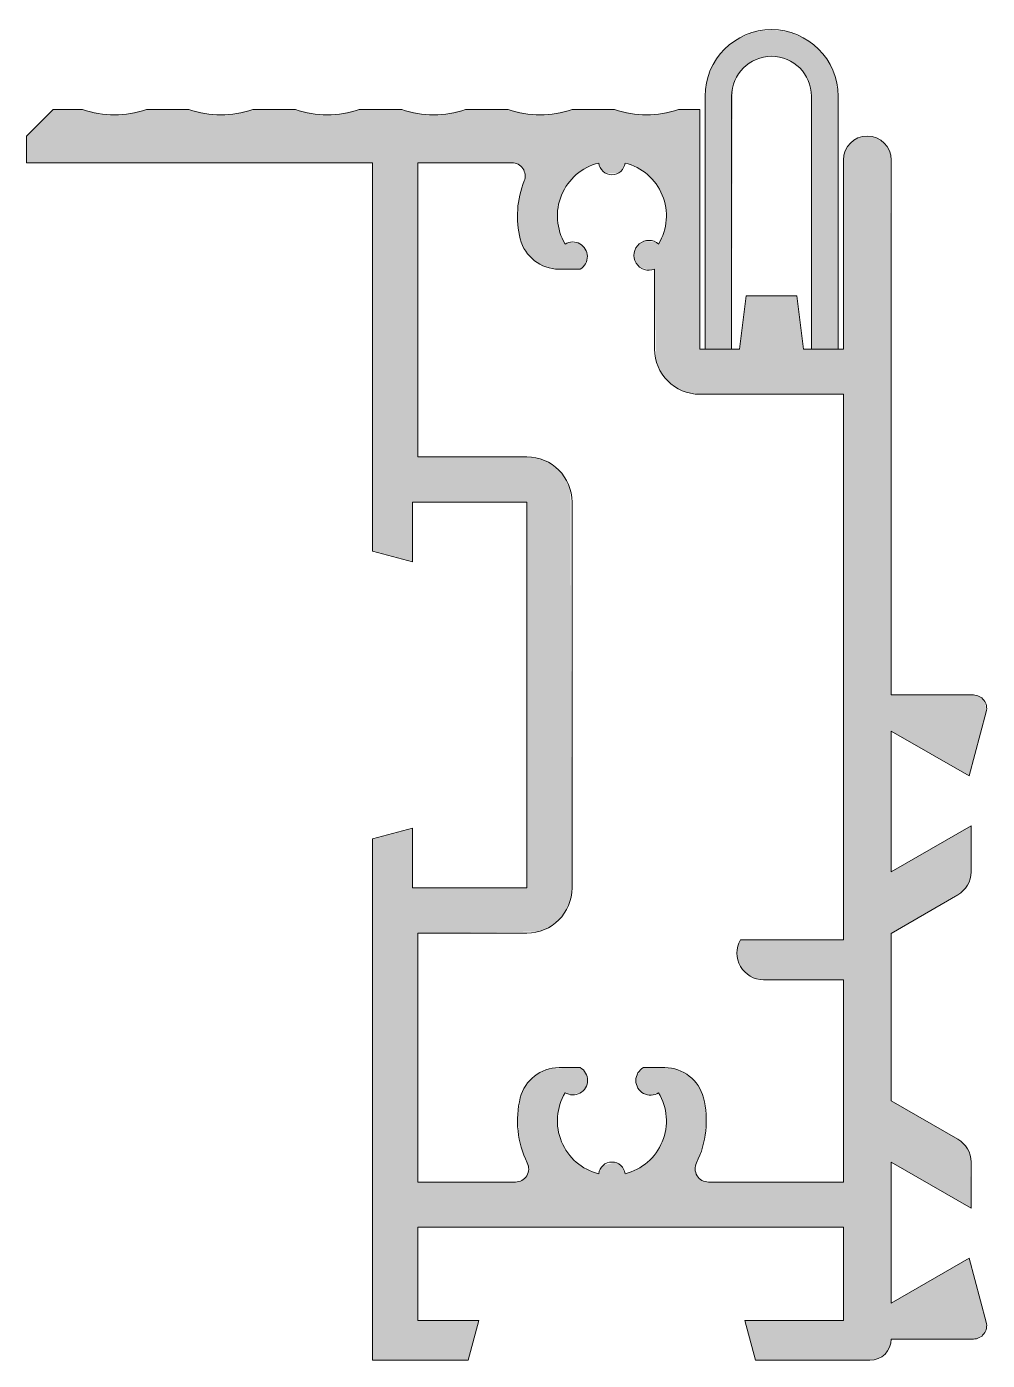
# Model space of a CAD drawing. Header units: metres. Extents: x -32.5 to 3.6, y -47 to 3.1.
import ezdxf

# ---------------------------------------------------------------- set-up
doc = ezdxf.new("R2010")
doc.units = ezdxf.units.M
doc.layers.add('A-DETL-GENF', color=92, linetype='Continuous', lineweight=18)

# ---------------------------------------------------------------- blocks, each defined once
blk = doc.blocks.new('31 Solarlux p_08 - 31Solarlux p_08-977392-00_0 Basismaterialen')
at = {"layer": 'A-DETL-GENF'}
blk.add_hatch(color=256, dxfattribs=at).paths.add_polyline_path([(-5.999, -9), (-5.948, 0.888), (-5.798, 1.25), (-5.56, 1.561), (-5.249, 1.799), (-4.888, 1.949), (-4.499, 2), (-4.111, 1.949), (-3.749, 1.799), (-3.439, 1.561), (-3.2, 1.25), (-3.051, 0.888), (-2.999, 0.5), (-2.999, -9), (-1.999, -9), (-1.999, 0.5), (-2.085, 1.147), (-2.334, 1.75), (-2.732, 2.268), (-3.249, 2.665), (-3.852, 2.915), (-4.499, 3), (-5.146, 2.915), (-5.749, 2.665), (-6.267, 2.268), (-6.664, 1.75), (-6.914, 1.147), (-6.999, 0.5), (-6.999, -9)])
h = blk.add_hatch(color=256, dxfattribs=at)
h.paths.add_polyline_path([(-15.902, -47), (-15.5, -45.5), (-17.8, -45.5), (-17.8, -42), (-1.8, -42), (-1.8, -45.5), (-5.5, -45.5), (-5.098, -47), (-0.593, -46.973), (-0.234, -46.766), (-0.027, -46.407), (0, -46.2), (3.219, -46.183), (3.522, -45.95), (3.589, -45.7), (3.572, -45.571), (2.926, -43.157), (0, -44.846), (0, -39.554), (3, -41.286), (2.966, -39.295), (2.866, -39.054), (2.707, -38.846), (2.5, -38.688), (0, -37.244), (0, -30.956), (2.707, -29.354), (2.866, -29.146), (2.966, -28.905), (3, -28.646), (3, -26.914), (0, -28.646), (0, -23.354), (2.926, -25.043), (3.572, -22.629), (3.522, -22.25), (3.339, -22.067), (3.089, -22), (0, -22), (-0.031, -1.667), (-0.121, -1.45), (-0.264, -1.264), (-0.45, -1.121), (-0.667, -1.031), (-0.9, -1), (-1.133, -1.031), (-1.35, -1.121), (-1.536, -1.264), (-1.679, -1.45), (-1.769, -1.667), (-1.8, -1.9), (-1.8, -9), (-3.3, -9), (-3.55, -7), (-5.45, -7), (-5.7, -9), (-7.2, -9), (-7.2, 0), (-8, 0), (-8.793, -0.178), (-9.607, -0.178), (-10.4, 0), (-12, 0), (-12.793, -0.178), (-13.607, -0.178), (-14.4, 0), (-16, 0), (-16.793, -0.178), (-17.607, -0.178), (-18.4, 0), (-20, 0), (-20.793, -0.178), (-21.607, -0.178), (-22.4, 0), (-24, 0), (-24.793, -0.178), (-25.607, -0.178), (-26.4, 0), (-28, 0), (-28.793, -0.179), (-29.607, -0.179), (-30.4, 0), (-31.5, 0), (-32.5, -1), (-32.5, -2), (-19.5, -2), (-19.5, -16.598), (-18, -17), (-18, -14.75), (-13.7, -14.75), (-13.7, -29.25), (-18, -29.25), (-18, -27), (-19.5, -27.402), (-19.5, -47)])
h.paths.add_polyline_path([(-14.128, -40.3), (-17.8, -40.3), (-17.8, -30.95), (-13.26, -30.892), (-12.85, -30.722), (-12.498, -30.452), (-12.228, -30.1), (-12.058, -29.69), (-12, -29.25), (-12.058, -14.31), (-12.228, -13.9), (-12.498, -13.548), (-12.85, -13.278), (-13.26, -13.108), (-13.7, -13.05), (-17.8, -13.05), (-17.8, -2), (-14.141, -2.015), (-13.928, -2.128), (-13.793, -2.328), (-13.767, -2.568), (-13.998, -3.397), (-14.047, -4.134), (-13.943, -4.866), (-13.827, -5.175), (-13.647, -5.452), (-13.41, -5.683), (-13.129, -5.856), (-12.817, -5.964), (-12.488, -6), (-11.69, -6), (-11.503, -5.814), (-11.423, -5.562), (-11.47, -5.303), (-11.632, -5.095), (-11.746, -5.026), (-12.136, -5.001), (-12.257, -5.056), (-12.454, -4.62), (-12.544, -4.152), (-12.524, -3.675), (-12.394, -3.215), (-12.161, -2.799), (-11.838, -2.447), (-11.443, -2.18), (-10.996, -2.011), (-10.911, -2.234), (-10.732, -2.393), (-10.268, -2.393), (-10.089, -2.234), (-10.004, -2.011), (-9.557, -2.18), (-9.162, -2.447), (-8.839, -2.799), (-8.606, -3.215), (-8.476, -3.675), (-8.456, -4.152), (-8.546, -4.62), (-8.743, -5.056), (-8.859, -4.978), (-9.266, -4.942), (-9.505, -5.082), (-9.646, -5.32), (-9.658, -5.596), (-9.535, -5.844), (-9.432, -5.938), (-9.035, -6.036), (-8.9, -6), (-8.842, -9.44), (-8.672, -9.85), (-8.402, -10.202), (-8.05, -10.472), (-7.64, -10.642), (-6.999, -10.7), (-1.8, -10.7), (-1.8, -31.2), (-5.666, -31.2), (-5.766, -31.441), (-5.8, -31.7), (-5.766, -31.959), (-5.666, -32.2), (-5.507, -32.407), (-5.3, -32.566), (-5.059, -32.666), (-4.8, -32.7), (-1.8, -32.7), (-1.8, -40.3), (-6.998, -40.284), (-7.217, -40.162), (-7.349, -39.948), (-7.361, -39.697), (-7.039, -38.792), (-6.95, -37.962), (-7.057, -37.134), (-7.173, -36.825), (-7.353, -36.548), (-7.59, -36.317), (-7.871, -36.144), (-8.183, -36.036), (-8.512, -36), (-9.31, -36), (-9.57, -36.307), (-9.593, -36.578), (-9.483, -36.826), (-9.267, -36.992), (-8.999, -37.035), (-8.743, -36.944), (-8.546, -37.379), (-8.456, -37.848), (-8.476, -38.325), (-8.606, -38.784), (-8.839, -39.201), (-9.162, -39.553), (-9.557, -39.82), (-10.004, -39.989), (-10.089, -39.766), (-10.268, -39.607), (-10.38, -39.565), (-10.831, -39.676), (-10.967, -39.872), (-10.996, -39.989), (-11.443, -39.82), (-11.838, -39.553), (-12.161, -39.201), (-12.394, -38.785), (-12.524, -38.325), (-12.544, -37.848), (-12.454, -37.38), (-12.257, -36.944), (-12.004, -37.026), (-11.627, -36.911), (-11.463, -36.701), (-11.417, -36.439), (-11.499, -36.185), (-11.69, -36), (-12.817, -36.036), (-13.129, -36.144), (-13.41, -36.317), (-13.647, -36.548), (-13.827, -36.825), (-13.943, -37.134), (-14.05, -37.962), (-13.961, -38.792), (-13.629, -39.824), (-13.703, -40.064), (-13.885, -40.237), (-14.002, -40.284)])
for p, q in [((-6.999, 0.5), (-6.999, -9)), ((-5.999, -9), (-5.999, 0.5)), ((-2.999, 0.5), (-2.999, -9)), ((-1.999, -9), (-1.999, 0.5)), ((-31.5, 0), (-32.5, -1)), ((-30.4, 0), (-31.5, 0)), ((-26.4, 0), (-28, 0)), ((-22.4, 0), (-24, 0)), ((-18.4, 0), (-20, 0)), ((-14.4, 0), (-16, 0)), ((-10.4, 0), (-12, 0)), ((-7.2, 0), (-8, 0)), ((-7.2, -9), (-7.2, 0)), ((-32.5, -1), (-32.5, -2)), ((-32.5, -2), (-19.5, -2)), ((-19.5, -2), (-19.5, -16.598)), ((-17.8, -13.05), (-17.8, -2)), ((-17.8, -2), (-14.262, -2)), ((-1.8, -1.9), (-1.8, -9)), ((0, -22), (0, -1.9)), ((-12.488, -6), (-11.69, -6)), ((-8.9, -6), (-8.9, -9)), ((-5.45, -7), (-5.7, -9)), ((-3.55, -7), (-5.45, -7)), ((-3.3, -9), (-3.55, -7)), ((-6.999, -9), (-7.2, -9)), ((-6.999, -9), (-5.999, -9)), ((-5.7, -9), (-5.999, -9)), ((-2.999, -9), (-3.3, -9)), ((-2.999, -9), (-1.999, -9)), ((-1.8, -9), (-1.999, -9)), ((-7.2, -10.7), (-1.8, -10.7)), ((-1.8, -10.7), (-1.8, -31.2)), ((-13.7, -13.05), (-17.8, -13.05)), ((-18, -17), (-18, -14.75)), ((-18, -14.75), (-13.7, -14.75)), ((-13.7, -14.75), (-13.7, -29.25)), ((-12, -29.25), (-12, -14.75)), ((-19.5, -16.598), (-18, -17)), ((3.089, -22), (0, -22)), ((2.926, -25.043), (3.572, -22.629)), ((0, -28.646), (0, -23.354)), ((0, -23.354), (2.926, -25.043)), ((-18, -27), (-19.5, -27.402)), ((-18, -29.25), (-18, -27)), ((3, -26.914), (0, -28.646)), ((3, -28.646), (3, -26.914)), ((-19.5, -27.402), (-19.5, -47)), ((-13.7, -29.25), (-18, -29.25)), ((0, -30.956), (2.5, -29.512)), ((-17.8, -40.3), (-17.8, -30.95)), ((-17.8, -30.95), (-13.7, -30.95)), ((0, -37.244), (0, -30.956)), ((-1.8, -31.2), (-5.666, -31.2)), ((-4.8, -32.7), (-1.8, -32.7)), ((-1.8, -32.7), (-1.8, -40.3)), ((-11.69, -36), (-12.488, -36)), ((-8.512, -36), (-9.31, -36)), ((2.5, -38.688), (0, -37.244)), ((0, -44.846), (0, -39.554)), ((0, -39.554), (3, -41.286)), ((3, -41.286), (3, -39.554)), ((-14.128, -40.3), (-17.8, -40.3)), ((-1.8, -40.3), (-6.872, -40.3)), ((-17.8, -45.5), (-17.8, -42)), ((-17.8, -42), (-1.8, -42)), ((-1.8, -42), (-1.8, -45.5)), ((2.926, -43.157), (0, -44.846)), ((3.572, -45.571), (2.926, -43.157)), ((-15.5, -45.5), (-17.8, -45.5)), ((-15.902, -47), (-15.5, -45.5)), ((-1.8, -45.5), (-5.5, -45.5)), ((-5.5, -45.5), (-5.098, -47)), ((0, -46.2), (3.089, -46.2)), ((-19.5, -47), (-15.902, -47)), ((-5.098, -47), (-0.8, -47))]:
    blk.add_line(p, q, dxfattribs=at)
for centre, radius, start, end in [((-4.499, 0.5), 2.5, 360, 180), ((-4.499, 0.5), 1.5, 0, 180), ((-29.2, 3.474), 3.675, 250.944, 289.056), ((-25.2, 3.5), 3.7, 251.0754, 288.9246), ((-21.2, 3.5), 3.7, 251.0754, 288.9246), ((-17.2, 3.5), 3.7, 251.0754, 288.9246), ((-13.2, 3.5), 3.7, 251.0754, 288.9246), ((-9.2, 3.5), 3.7, 251.0754, 288.9246), ((-0.9, -1.9), 0.9, 360, 180), ((-14.262, -2.5), 0.5, 338.2615, 90), ((-10.5, -4), 2.05, 104.0095, 210.9905), ((-10.5, -1.95), 0.5, 187.0047, 352.9953), ((-10.5, -4), 2.05, 329.0095, 75.9905), ((-10.5, -4), 3.55, 158.2615, 194.117), ((-12.488, -4.5), 1.5, 194.117, 270), ((-11.973, -5.527), 0.551, 300.903, 121.0781), ((-9.109, -5.48), 0.561, 49.1788, 291.9017), ((-7.2, -9), 1.7, 180, 270), ((-13.7, -14.75), 1.7, 360, 90), ((3.089, -22.5), 0.5, 345, 90), ((2, -28.646), 1, 300, 0), ((-13.7, -29.25), 1.7, 270, 0), ((-4.8, -31.7), 1, 150, 270), ((-12.488, -37.5), 1.5, 90, 165.883), ((-11.966, -36.477), 0.551, 238.1077, 59.9112), ((-9.049, -36.486), 0.551, 118.2662, 303.7219), ((-8.512, -37.5), 1.5, 14.117, 90), ((-10.5, -38), 2.05, 149.0095, 255.9905), ((-10.5, -38), 2.05, 284.0095, 30.9941), ((-10.5, -38), 3.55, 165.883, 206.3878), ((-10.5, -38), 3.55, 333.6122, 14.117), ((2, -39.554), 1, 0, 60), ((-14.128, -39.8), 0.5, 270, 26.3878), ((-10.5, -40.05), 0.5, 7.0047, 172.9953), ((-6.872, -39.8), 0.5, 153.6122, 270), ((3.089, -45.7), 0.5, 270, 15), ((-0.8, -46.2), 0.8, 270, 0)]:
    blk.add_arc(centre, radius, start, end, dxfattribs=at)

msp = doc.modelspace()

# ---------------------------------------------------------------- block references
msp.add_blockref('31 Solarlux p_08 - 31Solarlux p_08-977392-00_0 Basismaterialen', (0, 0))

doc.saveas('drawing.dxf')
